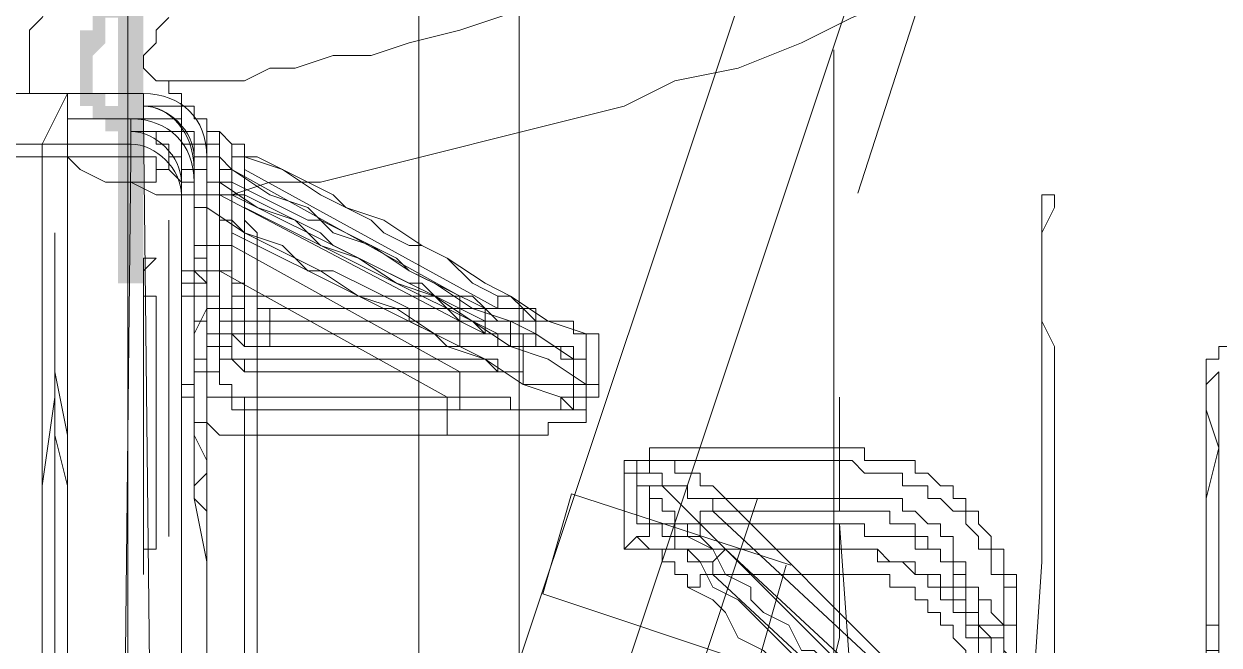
# Model space of a CAD drawing. Header units: millimetres. Extents: x 25083 to 52777, y 24772 to 45779.
# Drawn here: x 49414.86 to 49449.94, y 36239.76 to 36257.99 of the extents above; entities that cross this region are included whole.
import ezdxf

# ---------------------------------------------------------------- set-up
doc = ezdxf.new("R2010")
doc.units = ezdxf.units.MM
doc.layers.add('小车', color=7, linetype='Continuous')
doc.styles.add('标准', font='', dxfattribs={"width": 0.667})
doc.styles.get('标准').set_extended_font_data('FangSong_GB2312')
doc.dimstyles.new('标准', dxfattribs={"dimtxt": 35, "dimasz": 4, "dimexe": 2, "dimexo": 0, "dimtad": 1, "dimdec": 1, "dimzin": 9, "dimdsep": 46, "dimtxsty": '标准', "dimcen": 0, "dimdle": 6, "dimazin": 2, "dimtfac": 1, "dimtdec": 1, "dimtmove": 0, "dimatfit": 3, "dimfxl": 1, "dimtolj": 1, "dimtzin": 0, "dimarcsym": 0})

# ---------------------------------------------------------------- blocks, each defined once
blk = doc.blocks.new('zw$D2F4')
h = blk.add_hatch(color=7)
edge = h.paths.add_edge_path(flags=0)
edge.add_spline(control_points=[(528.444, 369.874), (528.444, 369.874), (528.444, 380.643), (528.444, 380.643), (528.444, 380.643), (527.701, 380.643), (527.701, 380.643), (527.701, 380.643), (527.701, 369.874), (527.701, 369.874), (527.701, 369.874), (528.444, 369.874), (528.444, 369.874), (528.444, 369.874), (528.444, 369.874), (528.444, 369.874)], knot_values=[0, 0, 0, 0, 1, 1, 1, 2, 2, 2, 3, 3, 3, 4, 4, 4, 5, 5, 5, 5], degree=3, periodic=0)
edge = h.paths.add_edge_path(flags=0)
edge.add_spline(control_points=[(528.444, 391.041), (528.444, 391.041), (528.444, 422.978), (528.444, 422.978), (528.444, 422.978), (527.701, 422.978), (527.701, 422.978), (527.701, 422.978), (527.701, 391.041), (527.701, 391.041), (527.701, 391.041), (528.444, 391.041), (528.444, 391.041), (528.444, 391.041), (528.444, 391.041), (528.444, 391.041)], knot_values=[0, 0, 0, 0, 1, 1, 1, 2, 2, 2, 3, 3, 3, 4, 4, 4, 5, 5, 5, 5], degree=3, periodic=0)
edge = h.paths.add_edge_path(flags=0)
edge.add_spline(control_points=[(528.444, 433.747), (528.444, 433.747), (528.444, 444.517), (528.444, 444.517), (528.444, 444.517), (527.701, 444.517), (527.701, 444.517), (527.701, 444.517), (527.701, 433.747), (527.701, 433.747), (527.701, 433.747), (528.444, 433.747), (528.444, 433.747), (528.444, 433.747), (528.444, 433.747), (528.444, 433.747)], knot_values=[0, 0, 0, 0, 1, 1, 1, 2, 2, 2, 3, 3, 3, 4, 4, 4, 5, 5, 5, 5], degree=3, periodic=0)
edge = h.paths.add_edge_path(flags=0)
edge.add_spline(control_points=[(528.444, 454.915), (528.444, 454.915), (528.444, 486.852), (528.444, 486.852), (528.444, 486.852), (527.701, 486.852), (527.701, 486.852), (527.701, 486.852), (527.701, 454.915), (527.701, 454.915), (527.701, 454.915), (528.444, 454.915), (528.444, 454.915), (528.444, 454.915), (528.444, 454.915), (528.444, 454.915)], knot_values=[0, 0, 0, 0, 1, 1, 1, 2, 2, 2, 3, 3, 3, 4, 4, 4, 5, 5, 5, 5], degree=3, periodic=0)
h = blk.add_hatch(color=7)
h.dxf.hatch_style = 2
h.paths.add_polyline_path([(527.701, 380.272), (527.701, 378.786), (527.33, 378.786), (527.33, 378.415), (527.33, 378.043), (526.958, 378.043), (526.958, 377.301), (526.587, 377.301), (526.587, 375.073), (526.958, 375.073), (526.958, 374.701), (527.33, 374.701), (527.33, 374.33), (528.072, 374.33), (528.072, 374.701), (527.701, 374.701), (527.701, 375.073), (527.33, 375.073), (527.33, 375.444), (526.958, 375.444), (526.958, 376.558), (527.33, 376.929), (527.33, 377.672), (527.701, 377.672), (527.701, 378.415), (528.072, 378.415), (528.072, 379.158), (528.444, 379.529), (528.444, 380.272)])
at = {"color": 7, "lineweight": 5}
for points in [[(569.665, 394.012), (567.808, 392.526), (565.951, 390.67), (564.094, 389.556), (562.609, 388.07), (560.752, 386.956), (559.267, 386.213), (557.781, 385.099), (555.924, 384.357), (548.497, 380.643), (547.012, 380.272), (545.526, 379.529), (544.041, 379.158), (542.927, 378.786), (539.956, 378.043), (537.728, 377.301), (536.242, 376.929), (535.128, 376.558), (534.014, 376.558), (532.9, 376.187)], [(533.272, 372.844), (533.643, 372.844), (542.555, 375.073), (544.041, 375.815), (545.898, 376.187), (547.755, 376.929), (549.24, 377.672), (556.667, 380.643), (562.238, 383.985), (564.094, 385.471), (566.322, 386.585), (568.179, 388.442), (572.636, 392.155), (574.121, 394.012)], [(525.844, 379.158), (525.844, 378.415), (525.473, 377.672), (525.102, 377.301), (525.102, 375.444)], [(528.444, 376.187), (528.444, 376.558), (528.815, 376.929), (528.815, 377.301), (529.187, 377.672)], [(528.815, 375.815), (528.444, 376.187)], [(532.9, 376.187), (532.157, 376.187), (531.415, 375.815), (528.815, 375.815)], [(528.815, 375.815), (529.187, 375.815), (529.187, 375.444), (529.558, 375.444), (529.558, 374.701), (529.558, 373.587), (529.187, 373.587), (529.187, 373.216), (528.815, 373.216), (528.815, 372.844), (528.072, 372.844)], [(526.216, 375.444), (523.245, 375.444)], [(526.216, 375.444), (525.473, 373.959)], [(526.216, 375.444), (525.473, 373.959)], [(528.444, 375.444), (526.216, 375.444)], [(526.216, 374.701), (526.216, 375.444)], [(528.444, 375.073), (528.444, 375.444)], [(528.444, 374.701), (528.444, 375.444)], [(528.444, 375.073), (528.444, 374.701), (528.072, 374.701)], [(528.444, 375.073), (529.187, 375.073)], [(529.187, 375.073), (528.444, 375.073)], [(529.187, 375.073), (529.929, 375.073), (529.929, 374.701), (530.301, 374.701)], [(530.301, 374.701), (529.929, 374.701), (529.929, 375.073), (529.187, 375.073)], [(526.216, 374.701), (526.216, 340.908)], [(526.216, 374.701), (528.444, 374.701)], [(526.216, 340.908), (526.216, 374.701)], [(528.072, 374.33), (528.072, 374.701)], [(528.444, 374.701), (528.815, 340.908)], [(528.444, 374.701), (529.558, 374.701), (529.558, 374.33), (529.929, 374.33), (529.929, 373.959), (530.301, 373.959), (530.301, 373.587)], [(530.301, 374.701), (530.301, 373.959), (529.929, 373.959), (529.929, 373.587)], [(530.301, 374.701), (530.301, 373.959), (530.672, 373.959)], [(530.301, 374.701), (530.301, 374.33), (530.672, 374.33)], [(528.072, 373.959), (528.072, 374.33)], [(528.072, 374.33), (528.815, 374.33)], [(528.815, 374.33), (528.072, 374.33)], [(528.072, 374.33), (528.815, 374.33), (528.815, 373.959), (529.187, 373.959), (529.187, 373.587), (529.558, 373.587), (529.558, 372.844)], [(529.929, 373.959), (529.558, 373.959), (529.558, 374.33), (528.815, 374.33)], [(528.815, 374.33), (529.558, 374.33), (529.558, 373.959), (529.929, 373.959)], [(530.672, 374.33), (530.672, 373.959)], [(531.415, 373.587), (531.415, 373.959), (531.043, 373.959), (530.672, 374.33)], [(505.791, 373.959), (525.473, 373.959)], [(525.473, 373.587), (525.473, 373.959)], [(525.473, 373.959), (528.072, 373.959)], [(525.473, 373.959), (525.473, 373.587)], [(528.072, 373.587), (528.072, 373.959)], [(529.558, 372.844), (529.558, 373.216), (529.929, 373.216), (529.929, 373.959)], [(529.929, 373.959), (529.929, 373.216), (530.301, 373.216)], [(529.929, 373.959), (530.301, 373.959), (530.301, 373.587)], [(530.672, 373.959), (530.301, 373.959), (530.301, 373.587), (529.929, 373.587), (529.929, 373.216)], [(531.043, 373.216), (530.672, 373.587), (530.672, 373.959)], [(531.043, 373.216), (531.043, 373.587), (531.415, 373.587), (531.415, 373.959), (531.415, 373.587)], [(531.043, 373.959), (531.043, 372.844)], [(531.415, 373.587), (531.415, 373.959), (531.043, 373.959)], [(531.043, 373.959), (531.043, 373.587)], [(525.473, 373.587), (505.791, 373.587)], [(525.473, 339.051), (525.473, 373.587)], [(528.072, 373.587), (525.473, 373.587)], [(525.473, 373.587), (525.473, 339.051)], [(526.216, 373.587), (526.587, 373.216), (527.33, 372.844)], [(527.701, 339.051), (528.072, 373.587)], [(529.558, 372.473), (529.558, 372.844), (529.187, 373.216), (528.815, 373.216), (528.815, 373.587), (528.072, 373.587)], [(530.301, 373.587), (529.929, 373.587)], [(529.929, 372.844), (529.929, 373.587)], [(529.929, 373.587), (529.929, 373.216)], [(529.929, 373.587), (529.929, 373.216), (530.301, 373.216), (530.301, 372.844), (530.672, 372.844)], [(529.929, 370.616), (529.929, 373.587)], [(530.301, 373.587), (530.301, 339.793)], [(530.301, 373.587), (530.672, 373.587), (530.672, 373.216), (531.043, 373.216)], [(530.301, 373.587), (530.301, 373.216)], [(531.043, 369.874), (531.043, 373.587)], [(531.415, 373.216), (531.415, 373.587), (531.043, 373.587)], [(531.043, 373.587), (531.043, 372.844)], [(531.415, 373.587), (531.786, 373.587), (534.014, 372.473), (534.386, 372.102), (535.128, 371.73), (535.5, 371.359), (536.242, 370.988), (536.614, 370.988), (537.356, 370.616), (538.099, 369.874), (538.842, 369.502)], [(531.415, 373.587), (532.529, 373.216), (533.643, 372.473), (534.386, 372.102), (535.5, 371.73), (536.614, 370.988), (537.356, 370.616), (538.471, 369.874), (539.213, 369.502), (540.327, 368.759), (541.441, 368.388)], [(531.415, 373.587), (531.415, 373.216)], [(529.558, 372.844), (529.929, 372.844), (529.929, 373.216), (530.301, 373.216)], [(529.929, 373.216), (529.929, 370.245)], [(529.929, 370.245), (529.929, 373.216)], [(530.301, 373.216), (530.301, 372.844), (530.672, 372.844), (530.672, 372.473)], [(531.043, 372.844), (531.043, 373.216), (530.672, 373.216)], [(530.672, 372.473), (530.672, 372.844), (531.043, 372.844), (531.043, 373.216)], [(530.672, 372.102), (530.672, 373.216)], [(530.672, 373.216), (530.672, 372.844)], [(531.043, 373.216), (537.728, 369.502)], [(531.043, 373.216), (531.043, 370.245)], [(541.07, 367.645), (539.956, 368.388), (539.213, 368.759), (538.099, 369.131), (536.985, 369.874), (536.242, 370.245), (535.128, 370.988), (534.014, 371.359), (533.272, 372.102), (532.157, 372.473), (531.043, 373.216)], [(538.842, 369.131), (531.415, 373.216)], [(531.415, 369.874), (531.415, 373.216)], [(527.33, 372.844), (528.072, 372.844), (528.815, 372.473), (531.043, 372.473), (532.157, 372.844), (533.272, 372.844)], [(528.072, 372.844), (527.701, 372.844)], [(529.558, 372.844), (529.558, 372.473)], [(529.929, 372.844), (529.558, 372.844)], [(529.558, 369.874), (529.558, 372.844)], [(529.558, 372.844), (529.558, 369.874)], [(529.929, 372.844), (529.929, 370.245), (529.558, 370.245), (529.558, 369.874)], [(529.558, 372.844), (529.558, 372.473), (529.929, 372.473), (529.929, 372.102), (530.301, 372.102)], [(530.672, 372.844), (530.672, 369.131)], [(530.672, 372.102), (530.672, 372.844)], [(530.672, 372.844), (531.043, 372.844), (531.043, 372.473)], [(531.043, 370.988), (531.043, 371.73), (530.672, 371.73), (530.672, 372.844)], [(541.441, 366.903), (540.327, 367.645), (539.213, 368.017), (536.985, 369.502), (535.871, 369.874), (534.757, 370.616), (533.643, 370.988), (532.9, 371.73), (531.786, 372.102), (530.672, 372.844)], [(531.043, 369.131), (531.043, 372.844)], [(538.471, 369.131), (536.242, 370.245), (535.871, 370.616), (533.643, 371.73), (533.272, 371.73), (531.043, 372.844)], [(531.043, 372.844), (531.043, 372.473)], [(531.415, 372.473), (531.043, 372.473), (531.043, 372.844)], [(531.043, 372.844), (531.043, 372.473), (531.415, 372.473), (531.415, 372.102)], [(529.558, 337.937), (529.558, 372.473)], [(537.728, 368.759), (530.672, 372.473)], [(530.672, 369.502), (530.672, 372.473)], [(531.043, 372.473), (538.471, 368.759)], [(531.043, 372.473), (531.043, 369.131)], [(531.786, 368.759), (531.786, 371.359), (531.415, 371.73), (531.415, 372.473)], [(531.415, 372.473), (531.415, 368.017)], [(538.842, 368.388), (538.471, 368.388), (537.728, 368.759), (536.614, 369.874), (536.242, 369.874), (534.014, 370.988), (533.643, 371.359), (531.415, 372.473)], [(531.415, 372.473), (531.415, 372.102)], [(554.81, 200.534), (554.81, 214.645), (554.439, 217.988), (554.439, 344.25), (554.439, 353.534), (554.439, 356.133), (554.81, 361.704), (554.81, 372.473)], [(554.81, 372.473), (555.182, 372.473), (555.182, 372.102), (554.81, 371.359), (554.81, 368.759), (555.182, 368.017), (555.182, 228.757), (555.182, 219.102), (555.182, 205.362), (554.81, 204.247), (554.81, 200.534)], [(530.301, 372.102), (530.301, 370.988), (530.672, 370.988), (530.672, 370.245)], [(541.07, 366.16), (540.699, 366.531), (539.585, 366.903), (538.471, 367.645), (537.356, 368.017), (536.985, 368.388), (535.871, 369.131), (534.757, 369.502), (533.643, 370.245), (533.272, 370.245), (532.529, 370.988), (531.415, 371.359), (530.301, 372.102)], [(530.672, 372.102), (530.672, 368.388)], [(531.043, 371.359), (531.043, 371.73), (530.672, 371.73), (530.672, 372.102)], [(531.043, 371.73), (530.672, 371.73), (530.672, 372.102)], [(531.415, 372.102), (538.842, 368.388)], [(531.415, 372.102), (531.415, 368.759)], [(529.187, 362.446), (529.187, 368.388), (529.187, 369.131), (529.187, 371.73)], [(529.187, 371.73), (529.187, 365.417), (529.187, 364.675), (529.187, 362.446)], [(530.301, 371.73), (530.301, 370.616), (529.929, 370.616), (529.929, 370.245), (530.301, 369.874), (530.301, 369.131), (529.929, 368.388), (529.929, 365.417), (530.301, 364.675), (530.301, 364.303), (529.929, 363.932), (529.929, 363.56), (530.301, 363.189), (530.301, 362.446)], [(530.301, 362.446), (530.301, 369.874), (530.301, 370.245), (530.301, 371.73)], [(531.043, 371.73), (531.415, 371.359), (533.643, 370.245), (534.014, 370.245), (536.242, 369.131), (536.242, 368.759), (538.471, 367.645)], [(531.043, 371.73), (531.043, 371.359)], [(525.844, 201.277), (525.844, 207.59), (525.473, 210.932), (525.473, 355.391), (525.473, 360.59), (525.473, 363.932), (525.844, 366.531), (525.844, 371.359)], [(525.844, 371.359), (525.844, 367.274), (526.216, 365.417), (526.216, 217.616), (526.216, 212.046), (526.216, 208.704), (525.844, 206.476), (525.844, 201.277)], [(538.471, 367.645), (531.043, 371.359)], [(531.043, 368.017), (531.043, 371.359)], [(529.929, 370.616), (529.929, 370.988), (531.043, 370.988)], [(537.728, 367.274), (531.043, 370.988)], [(531.043, 368.017), (531.043, 370.988)], [(528.444, 361.332), (528.444, 367.274), (528.444, 368.017), (528.444, 370.616)], [(528.444, 370.616), (528.815, 370.616), (528.444, 370.245), (528.444, 369.502), (528.815, 369.502), (528.815, 364.303), (528.815, 363.56), (528.815, 362.075), (528.444, 362.075), (528.444, 361.332)], [(529.558, 370.616), (529.558, 362.818), (529.558, 362.446), (529.558, 361.332)], [(529.558, 361.332), (529.558, 368.759), (529.558, 369.131), (529.558, 370.616)], [(529.929, 367.645), (529.929, 370.616)], [(530.672, 370.245), (529.929, 370.245), (529.929, 369.874), (529.558, 369.874)], [(529.929, 370.245), (529.929, 369.874), (530.301, 369.874), (530.301, 369.131), (530.672, 369.131), (531.043, 369.131), (531.043, 368.759), (531.786, 368.759)], [(531.043, 370.245), (529.929, 370.245)], [(530.672, 370.245), (537.356, 366.531)], [(530.672, 370.245), (530.672, 367.274)], [(531.786, 369.502), (531.043, 369.502), (531.043, 369.874), (531.043, 370.245)], [(525.844, 369.874), (525.844, 359.104), (525.473, 353.162), (525.473, 321.968), (525.473, 315.655), (525.473, 309.713)], [(526.216, 310.827), (526.216, 363.932), (525.844, 365.417), (525.844, 369.874)], [(529.558, 369.874), (529.558, 366.903)], [(531.415, 368.017), (531.043, 368.388), (530.301, 368.388), (530.301, 368.759), (529.929, 368.759), (529.929, 369.502), (529.558, 369.502), (529.558, 369.874)], [(529.558, 369.874), (529.929, 369.874), (529.929, 369.502), (530.672, 369.502)], [(531.043, 369.874), (531.415, 369.874)], [(531.043, 369.131), (531.043, 369.874)], [(532.157, 368.759), (531.415, 368.759), (531.415, 369.131), (531.043, 369.131), (531.043, 369.502), (531.043, 369.874)], [(531.415, 369.874), (531.415, 369.502), (531.786, 369.502), (531.786, 369.131), (532.157, 369.131)], [(530.672, 369.502), (530.672, 369.131), (531.043, 369.131), (531.043, 368.759), (531.415, 368.759)], [(531.786, 369.502), (537.728, 369.502)], [(531.786, 368.759), (531.786, 369.502)], [(541.441, 368.388), (541.07, 368.388), (541.07, 368.759), (539.956, 368.759), (539.585, 369.131), (538.842, 369.131), (538.471, 369.131), (538.099, 369.502), (537.728, 369.502)], [(537.728, 368.759), (537.728, 369.502)], [(538.842, 369.502), (539.213, 369.502), (539.585, 369.131), (539.956, 369.131), (539.956, 368.759)], [(538.842, 369.502), (538.842, 369.131)], [(526.216, 369.131), (526.216, 365.046)], [(526.216, 365.046), (526.216, 369.131)], [(530.672, 369.131), (530.672, 368.388)], [(530.672, 369.131), (530.672, 368.759), (531.043, 368.759), (531.043, 368.388), (531.415, 368.388), (531.415, 368.017), (531.786, 368.017)], [(530.672, 369.131), (531.043, 369.131)], [(531.786, 368.759), (531.043, 368.759), (531.043, 369.131)], [(531.415, 368.759), (531.043, 368.759), (531.043, 369.131)], [(532.157, 368.017), (531.415, 368.017), (531.415, 368.388), (531.043, 368.388), (531.043, 368.759), (531.043, 369.131)], [(538.842, 369.131), (532.157, 369.131)], [(532.157, 368.759), (532.157, 369.131)], [(539.585, 368.017), (539.585, 368.388), (539.213, 368.388), (539.213, 368.759), (538.842, 368.759), (538.471, 369.131)], [(538.471, 368.759), (538.471, 369.131)], [(538.842, 369.131), (539.585, 369.131), (539.585, 368.759), (539.956, 368.759)], [(526.216, 368.759), (526.216, 366.531), (526.216, 365.417)], [(526.216, 365.417), (526.216, 367.274), (526.216, 368.759)], [(526.216, 365.046), (526.216, 367.274), (526.216, 367.645), (526.216, 368.759)], [(526.216, 368.759), (526.216, 366.531), (526.216, 366.16), (526.216, 365.046)], [(529.187, 368.759), (529.187, 366.16), (529.187, 365.789), (529.187, 365.046)], [(529.187, 365.046), (529.187, 368.017), (529.187, 368.759)], [(537.728, 368.759), (531.415, 368.759)], [(531.415, 368.017), (531.415, 368.759)], [(532.157, 368.388), (531.415, 368.388), (531.415, 368.759)], [(531.786, 368.759), (538.471, 368.759)], [(531.786, 368.759), (537.728, 368.759)], [(531.786, 368.017), (531.786, 368.759)], [(539.956, 368.759), (532.157, 368.759)], [(532.157, 368.017), (532.157, 368.759)], [(537.728, 368.759), (541.07, 368.759), (541.07, 368.388), (541.813, 368.388), (541.813, 368.017)], [(537.728, 368.759), (538.099, 368.759), (538.471, 368.388), (539.956, 368.388), (539.956, 368.017), (540.699, 368.017), (540.699, 367.645), (541.07, 367.645)], [(537.728, 368.017), (537.728, 368.759)], [(539.585, 368.017), (539.585, 368.388), (538.471, 368.388), (538.471, 368.759)], [(539.956, 368.759), (539.956, 368.017)], [(539.956, 368.017), (539.956, 368.759)], [(530.672, 368.388), (530.672, 368.017), (531.043, 368.017)], [(530.672, 368.388), (530.672, 367.645), (531.043, 367.645), (531.415, 367.274), (531.786, 367.274)], [(532.157, 368.388), (538.842, 368.388)], [(532.157, 368.017), (532.157, 368.388)], [(539.956, 368.017), (539.213, 368.017), (539.213, 368.388), (538.842, 368.388)], [(539.956, 368.017), (538.842, 368.017), (538.842, 368.388)], [(541.441, 368.388), (541.813, 368.388), (541.813, 368.017)], [(525.473, 363.932), (525.473, 368.017)], [(525.473, 368.017), (525.473, 363.932)], [(529.929, 367.645), (530.301, 367.645), (530.301, 368.017), (531.043, 368.017)], [(531.043, 368.017), (531.043, 367.645), (531.415, 367.645), (531.786, 367.645)], [(531.043, 368.017), (531.043, 367.645), (531.415, 367.645), (531.415, 367.274), (531.786, 367.274)], [(537.728, 368.017), (531.415, 368.017)], [(539.585, 368.017), (531.786, 368.017)], [(531.786, 368.017), (531.786, 367.274)], [(532.157, 368.017), (539.956, 368.017)], [(541.441, 367.645), (541.07, 367.645), (541.07, 368.017), (540.327, 368.017), (539.956, 368.017), (537.728, 368.017)], [(539.585, 368.017), (539.585, 367.274)], [(539.585, 367.274), (539.585, 368.017)], [(560.009, 368.017), (560.009, 367.645), (559.638, 367.645), (559.638, 363.189), (559.638, 362.446), (559.638, 360.218)], [(560.381, 368.017), (560.009, 368.017)], [(525.473, 367.645), (525.473, 365.417), (525.473, 364.303)], [(525.473, 364.303), (525.473, 366.16), (525.473, 367.645)], [(525.473, 363.932), (525.473, 366.16), (525.473, 366.531), (525.473, 367.645)], [(525.473, 367.645), (525.473, 365.417), (525.473, 365.046), (525.473, 363.932)], [(528.444, 367.645), (528.444, 364.675), (528.444, 363.932)], [(528.444, 363.932), (528.444, 366.903), (528.444, 367.645)], [(530.301, 352.048), (530.301, 361.704), (529.929, 363.56), (529.929, 367.645)], [(531.786, 366.16), (531.043, 366.16), (531.043, 366.531), (530.301, 366.531), (530.301, 366.903), (530.301, 367.274), (529.929, 367.274), (529.929, 367.645)], [(538.471, 367.645), (531.786, 367.645)], [(531.786, 367.645), (531.786, 367.274)], [(538.471, 367.645), (538.842, 367.645), (538.842, 367.274), (539.585, 367.274)], [(538.471, 367.645), (538.842, 367.274), (539.585, 367.274)], [(541.441, 367.645), (541.07, 367.645)], [(529.558, 366.903), (529.929, 366.903), (529.929, 367.274), (530.672, 367.274)], [(531.415, 366.531), (531.043, 366.531), (531.043, 366.903), (530.672, 366.903), (530.672, 367.274)], [(539.585, 367.274), (531.786, 367.274)], [(537.728, 367.274), (531.786, 367.274)], [(531.786, 366.16), (531.786, 367.274)], [(537.728, 366.16), (537.728, 367.274)], [(537.728, 367.274), (539.585, 367.274), (539.585, 366.903), (541.441, 366.903)], [(560.009, 205.362), (559.638, 205.362), (559.638, 206.476), (560.009, 207.961), (560.009, 208.704), (559.638, 209.446), (559.638, 253.267), (559.267, 265.893), (559.267, 305.628), (559.638, 318.255), (559.638, 340.908), (559.638, 349.82), (559.638, 363.56), (560.009, 365.046), (559.638, 366.16), (559.638, 366.903), (560.009, 367.274)], [(560.009, 367.274), (560.009, 343.878), (560.381, 341.65), (560.381, 232.099), (560.009, 232.099), (560.009, 223.187), (560.009, 205.362)], [(531.415, 365.417), (530.672, 365.417), (530.301, 365.789), (529.929, 365.789), (529.929, 366.16), (529.929, 366.531), (529.558, 366.531), (529.558, 366.903)], [(529.558, 366.903), (529.558, 350.563)], [(541.813, 366.903), (541.813, 366.531), (540.699, 366.531), (540.699, 366.16), (540.327, 366.16), (537.728, 366.16)], [(541.813, 366.903), (541.441, 366.903)], [(531.415, 366.531), (537.356, 366.531)], [(531.415, 365.417), (531.415, 366.531)], [(537.356, 365.417), (537.356, 366.531)], [(541.07, 366.16), (539.213, 366.16), (539.213, 366.531), (537.356, 366.531)], [(548.869, 365.046), (548.869, 366.531)], [(548.869, 366.531), (548.869, 364.675)], [(531.786, 366.16), (537.728, 366.16)], [(531.786, 350.563), (531.786, 366.16)], [(537.356, 365.417), (540.327, 365.417), (540.327, 365.789), (541.07, 365.789), (541.441, 365.789), (541.441, 366.16)], [(541.07, 366.16), (541.441, 366.16)], [(531.415, 365.417), (531.415, 350.934), (531.043, 349.449)], [(531.415, 365.417), (537.356, 365.417)], [(543.298, 365.046), (543.298, 364.675), (542.927, 364.675)], [(548.869, 365.046), (543.298, 365.046)], [(543.298, 365.046), (543.298, 364.675), (544.041, 364.675), (544.041, 364.303), (544.784, 364.303), (544.784, 363.932), (545.155, 363.932), (545.526, 363.56)], [(548.869, 365.046), (548.869, 363.56)], [(554.068, 359.847), (554.068, 360.961), (553.696, 360.961), (553.696, 362.075), (553.325, 362.075), (553.325, 362.446), (552.954, 362.818), (552.954, 363.189), (552.582, 363.189), (552.582, 363.56), (552.211, 363.56), (552.211, 363.932), (551.839, 363.932), (551.468, 364.303), (551.097, 364.303), (551.097, 364.675), (549.611, 364.675), (549.611, 365.046), (548.869, 365.046)], [(542.555, 364.675), (548.869, 364.675)], [(542.555, 364.675), (542.555, 364.303), (543.67, 364.303), (543.67, 363.932)], [(543.298, 363.932), (542.927, 363.932), (542.927, 364.303), (542.555, 364.303), (542.555, 364.675)], [(542.555, 364.675), (542.555, 362.075)], [(542.927, 362.818), (542.927, 364.675)], [(542.927, 364.675), (543.298, 364.675), (543.298, 364.303), (543.67, 364.303), (543.67, 363.932), (544.784, 362.818)], [(548.869, 364.675), (549.24, 364.675), (549.611, 364.303), (550.725, 364.303), (550.725, 363.932), (551.468, 363.932), (551.468, 363.56), (551.839, 363.56), (552.211, 363.189), (552.582, 363.189), (552.582, 362.818), (552.954, 362.446), (552.954, 362.075), (553.325, 362.075), (553.325, 361.332), (553.696, 361.332), (553.696, 359.476)], [(548.869, 364.675), (548.869, 363.189)], [(542.927, 362.446), (543.298, 362.446), (543.298, 363.932)], [(543.298, 363.932), (543.298, 363.56), (543.67, 363.56), (543.67, 363.189), (544.041, 363.189), (544.041, 362.818), (544.412, 362.818), (544.412, 362.446)], [(543.67, 363.932), (543.298, 363.932)], [(543.67, 363.932), (544.412, 363.932), (544.412, 363.56), (545.155, 363.56), (545.155, 363.189)], [(545.526, 363.56), (545.155, 363.56), (545.155, 363.189), (544.784, 363.189), (544.784, 362.818)], [(548.869, 363.56), (545.526, 363.56)], [(550.354, 358.733), (545.526, 363.56)], [(548.869, 363.56), (550.725, 363.56), (550.725, 363.189), (551.097, 363.189), (551.468, 362.818), (551.839, 362.818), (551.839, 362.446), (552.211, 362.446), (552.211, 361.704), (552.582, 361.704), (552.582, 360.961), (552.954, 360.961), (552.954, 359.847)], [(544.412, 362.446), (544.784, 362.446), (544.784, 363.189), (545.155, 363.189)], [(545.155, 363.189), (548.869, 363.189)], [(545.155, 363.189), (550.354, 358.361)], [(552.954, 359.476), (552.954, 359.847), (552.582, 359.847), (552.582, 360.961), (552.211, 360.961), (552.211, 361.704), (551.839, 361.704), (551.839, 362.075), (551.468, 362.075), (551.468, 362.446), (551.097, 362.446), (551.097, 362.818), (550.354, 362.818), (550.354, 363.189), (548.869, 363.189)], [(542.927, 362.818), (543.67, 362.818)], [(542.927, 362.818), (543.67, 362.818), (543.67, 362.446), (544.041, 362.446), (544.041, 362.075), (544.412, 362.075), (544.784, 361.704)], [(543.67, 362.818), (548.869, 362.818)], [(545.526, 362.075), (545.155, 362.075), (544.784, 362.446), (544.041, 362.446), (544.041, 362.818), (543.67, 362.818)], [(544.784, 362.818), (549.24, 358.361), (549.983, 357.99)], [(548.869, 362.818), (549.611, 362.818), (549.611, 362.446), (551.097, 362.446), (551.097, 362.075), (551.839, 362.075), (551.839, 361.704), (552.211, 361.704), (552.211, 361.332), (552.582, 361.332), (552.582, 360.961), (552.954, 360.961), (552.954, 360.59), (553.325, 360.59), (553.325, 360.218), (553.696, 359.847), (553.696, 359.104), (554.068, 358.733), (554.068, 357.99)], [(549.24, 233.956), (549.24, 357.619), (548.869, 362.818)], [(548.869, 362.075), (548.869, 362.818)], [(542.555, 362.075), (542.927, 362.446)], [(544.412, 360.961), (544.412, 361.332), (544.041, 361.332), (544.041, 361.704), (543.67, 361.704), (543.67, 362.075), (543.298, 362.075), (542.927, 362.446)], [(542.927, 362.446), (543.298, 362.075), (543.67, 362.075)], [(549.611, 357.619), (548.869, 357.99), (548.497, 358.733), (548.126, 359.104), (547.755, 359.104), (547.383, 359.847), (546.64, 360.218), (546.269, 360.59), (546.269, 360.961), (545.526, 361.332), (545.155, 362.075), (544.412, 362.446)], [(548.869, 362.075), (542.555, 362.075)], [(543.67, 362.075), (542.555, 362.075)], [(545.155, 361.332), (545.155, 361.704), (544.412, 361.704), (544.412, 362.075), (543.67, 362.075)], [(545.526, 362.075), (545.155, 361.704), (544.784, 361.704)], [(545.526, 362.075), (548.869, 362.075)], [(545.526, 362.075), (550.725, 357.247)], [(548.869, 362.075), (548.869, 359.476), (548.497, 357.99), (548.497, 345.364)], [(553.696, 357.247), (553.696, 358.733), (553.325, 358.733), (553.325, 359.476), (552.954, 359.847), (552.954, 360.218), (552.582, 360.218), (552.582, 360.59), (552.211, 360.59), (552.211, 360.961), (551.839, 360.961), (551.839, 361.332), (551.097, 361.332), (551.097, 361.704), (550.354, 361.704), (549.983, 362.075), (548.869, 362.075)], [(548.869, 361.332), (548.869, 362.075)], [(552.954, 358.361), (552.954, 359.476), (552.582, 359.476), (552.582, 360.218), (552.211, 360.218), (552.211, 360.59), (551.839, 360.59), (551.839, 360.961), (551.468, 360.961), (551.468, 361.332), (551.097, 361.332), (550.725, 361.704), (549.983, 361.704), (549.983, 362.075), (548.869, 362.075)], [(544.784, 361.704), (545.155, 360.961), (545.898, 360.59), (547.755, 358.733), (548.497, 358.361), (548.869, 357.619), (549.24, 357.247), (549.983, 356.876)], [(545.155, 361.332), (544.784, 361.332), (544.784, 360.961), (544.412, 360.961)], [(548.869, 361.332), (545.155, 361.332)], [(550.354, 356.505), (545.155, 361.332)], [(548.869, 361.332), (550.354, 361.332), (550.354, 360.961), (551.097, 360.961), (551.097, 360.59), (551.468, 360.59), (551.468, 360.218), (551.839, 360.218), (551.839, 359.847), (552.211, 359.847), (552.211, 359.476), (552.582, 359.104), (552.582, 357.619)], [(554.068, 359.847), (554.068, 361.332), (553.696, 361.332)], [(553.696, 361.332), (553.696, 360.218), (553.696, 359.847), (553.696, 359.476)], [(549.611, 356.133), (549.24, 356.876), (548.497, 357.247), (548.126, 357.619), (547.755, 358.361), (547.012, 358.733), (546.64, 359.104), (545.898, 359.476), (545.526, 360.218), (545.155, 360.59), (544.412, 360.961)], [(553.696, 359.104), (553.696, 359.847), (554.068, 359.847), (554.068, 360.218), (554.068, 359.847), (554.068, 359.476)], [(559.638, 360.218), (559.638, 359.847)], [(552.954, 352.048), (552.954, 359.847)], [(554.068, 359.847), (552.954, 359.847)], [(554.068, 352.42), (554.068, 359.847)], [(559.638, 359.847), (559.638, 359.104)], [(560.009, 359.476), (560.009, 359.847), (559.638, 359.847), (559.638, 359.104)], [(552.954, 359.476), (552.954, 351.677)], [(553.696, 359.476), (552.954, 359.476)], [(553.696, 359.476), (553.696, 352.048)], [(554.068, 359.476), (554.068, 355.391)], [(554.068, 359.476), (554.068, 358.733), (554.439, 358.733), (554.81, 358.733), (554.81, 358.361)], [(560.009, 359.476), (560.009, 359.104), (559.638, 359.104), (559.638, 358.733), (559.267, 358.733), (559.267, 358.361), (558.895, 358.361)], [(560.009, 355.391), (560.009, 359.476)]]:
    blk.add_lwpolyline(points, dxfattribs=at)
for points in [[(530.301, 373.587), (530.301, 374.701), (529.558, 375.444), (528.444, 375.444)], [(529.929, 373.216), (529.929, 374.33), (529.187, 375.073), (528.444, 375.073)], [(529.929, 373.216), (529.929, 374.33), (529.187, 375.073), (528.444, 375.073)], [(529.929, 373.587), (529.929, 374.33), (529.187, 375.073), (528.444, 375.073)], [(528.444, 375.073), (529.187, 375.073), (529.929, 374.33), (529.929, 373.587)], [(529.929, 372.844), (529.929, 373.959), (529.187, 374.701), (528.072, 374.701)], [(529.558, 372.844), (529.558, 373.587), (528.815, 374.33), (528.072, 374.33)], [(529.558, 372.844), (529.558, 373.587), (528.815, 374.33), (528.072, 374.33)], [(530.672, 372.844), (530.672, 373.216), (530.672, 373.959), (530.672, 374.33)], [(529.558, 372.473), (529.558, 373.216), (528.815, 373.959), (528.072, 373.959)], [(530.301, 373.587), (530.301, 373.216), (530.301, 372.473), (530.301, 372.102)], [(527.33, 372.844), (527.701, 372.844), (527.701, 372.844), (527.701, 372.844)], [(541.441, 366.903), (541.441, 367.274), (541.441, 368.017), (541.441, 368.388)], [(541.813, 366.903), (541.813, 367.274), (541.813, 367.645), (541.813, 368.017)], [(541.07, 367.645), (541.07, 367.274), (541.07, 366.903), (541.07, 366.16)], [(541.441, 367.645), (541.441, 366.903), (541.441, 366.531), (541.441, 366.16)]]:
    blk.add_open_spline(points, degree=3, dxfattribs=at)
blk = doc.blocks.new('*D468')
at = {"layer": 'DEFPOINTS', "color": 0}
for p in [(36394.726, 116814.498), (36374.449, 116811.675), (36378.59, 116781.931)]:
    blk.add_point(p, dxfattribs=at)
at = {"layer": '小车', "color": 0, "lineweight": -2}
for p, q in [((36394.726, 116814.498), (36388.79, 116857.133)), ((36374.449, 116811.675), (36396.706, 116814.773)), ((36398.315, 116788.715), (36395.277, 116810.536)), ((36378.59, 116781.931), (36400.847, 116785.029))]:
    blk.add_line(p, q, dxfattribs=at)
at = {"layer": '小车', "color": 0}
for points in [[(36395.937, 116810.628), (36394.617, 116810.444), (36394.726, 116814.498)], [(36398.975, 116788.807), (36397.654, 116788.623), (36398.866, 116784.754)]]:
    blk.add_solid(points, dxfattribs=at)
at = {"layer": '小车', "color": 0, "insert": (36409.434, 116840.295), "char_height": 35, "attachment_point": 5, "rotation": 277.9254, "style": '标准'}
blk.add_mtext('\\A1;30', dxfattribs=at)
blk = doc.blocks.new('A$C1A4175F5')
at = {"layer": '小车', "color": 7, "lineweight": 0}
for points in [[(247.215, 442.635), (867.071, 649.533)], [(246.235, 445.574), (853.493, 648.133)], [(480.291, 523.686), (452.854, 523.686)], [(465.172, 522.426), (467.272, 515.987)], [(462.233, 521.446), (465.172, 522.286)], [(462.233, 521.446), (464.333, 515.147)], [(464.333, 515.147), (467.272, 515.987)], [(575.901, 514.447), (462.513, 514.447)], [(454.674, 511.508), (576.041, 511.508)]]:
    blk.add_lwpolyline(points, dxfattribs=at)
at = {"layer": '小车', "color": 1, "lineweight": 0}
for points in [[(476.091, 524.386), (485.19, 527.326)], [(428.216, 508.568), (467.132, 521.446)], [(439.275, 502.968), (486.87, 502.968)], [(439.275, 502.968), (486.87, 502.968)]]:
    blk.add_lwpolyline(points, dxfattribs=at)
at = {"layer": '小车'}
dim = blk.add_aligned_dim(p1=(410.909, 592.677), p2=(406.768, 622.421), distance=-20.472, dimstyle='标准', dxfattribs=at)
dim.commit()
dim.dimension.update_dxf_attribs({"geometry": '*D468', "text_midpoint": (441.753, 651.042), "insert": (-35967.681, -116189.253)})

msp = doc.modelspace()

# ---------------------------------------------------------------- block references
msp.add_blockref('zw$D2F4', (48889.923, 35880.503))
at = {"layer": '小车', "ltscale": 10, "xscale": -1, "rotation": 270}
msp.add_blockref('A$C1A4175F5', (48914.945, 35776.933), dxfattribs=at)

doc.saveas('drawing.dxf')
